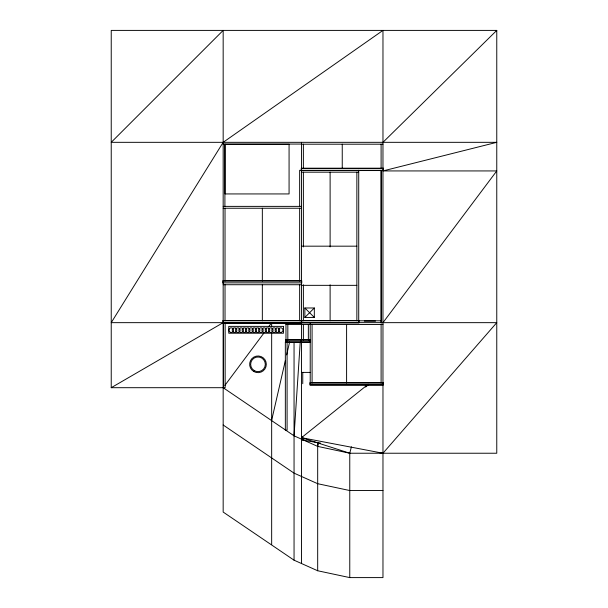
<?xml version="1.0" encoding="UTF-8"?>
<svg xmlns="http://www.w3.org/2000/svg" width="608" height="608" viewBox="0 0 608 608"><rect width="100%" height="100%" fill="white"/><g stroke="black" fill="none" stroke-linecap="round" stroke-linejoin="round"><path stroke-width="0.91" d="M294.052 435.822L223.166 387.699L111.234 387.699L111.234 30.4L496.766 30.4L496.766 453.234L349.767 453.234L317.68 446.394L294.052 435.822L300.208 342.456M301.515 439.166L301.902 436.346M271.662 420.28L285.395 360.415M286.657 354.89L289.613 341.992M379.24 452.626L382.972 453.234L496.766 322.658L111.234 322.658L223.166 142.325L382.972 30.4L382.972 577.6L349.767 577.6L349.767 453.234L351.401 446.796M317.68 446.394L318.63 442.73M224.854 385.426L263.773 333.245M268.842 326.435L271.662 322.658L271.662 326.443M382.972 322.658L496.766 170.932L382.972 170.932L496.766 142.325L111.234 142.325L223.166 30.4L223.166 512.058L294.052 560.188L317.68 570.76L349.767 577.6M304.874 317.429L314.321 307.982L304.874 307.982L304.874 317.429L314.321 317.429L314.321 307.982M382.972 142.325L496.766 30.4M302.754 437.357L302.754 440.177L304.927 438.345M365.628 387.053L368.516 384.613M349.767 453.234L301.515 437.692L368.159 384.271M111.234 387.699L223.166 322.658M223.166 144.066L301.652 144.066M301.515 144.195L382.972 144.195M301.515 168.446L382.972 168.446M382.972 170.308L299.645 170.308L299.645 206.682M301.515 172.178L358.72 172.178M223.166 206.378L301.515 206.378M223.166 208.24L301.515 208.24M301.515 246.172L356.858 246.172M223.166 280.995L301.515 280.995M223.166 282.857L301.515 282.857M223.166 284.726L301.515 284.726M301.515 285.342L356.858 285.342M223.166 320.788L381.102 320.788M364.314 321.1L375.508 321.1M223.166 322.681L301.515 322.681M223.166 323.038L301.515 323.038M285.965 324.52L382.972 324.52M285.965 340.062L310.217 340.062M310.217 341.932L285.965 341.932L285.965 322.658M301.515 372.4L310.308 372.4M310.217 382.972L382.972 382.972M382.972 384.834L310.217 384.834L310.217 322.658M382.972 490.542L349.767 490.542L317.68 483.702L294.052 473.138L223.166 425.007M302.754 440.177L320.477 443.065M301.515 437.692L382.972 453.234M304.874 307.982L314.321 317.429M381.231 170.597L381.231 323.137M381.102 144.195L381.102 168.446M381.102 170.308L381.102 322.658M381.102 324.52L381.102 382.972M358.72 170.308L358.72 322.658M356.858 172.178L356.858 320.788M346.598 324.52L346.598 382.972M342.243 144.195L342.243 168.446M330.114 172.178L330.114 246.954M330.114 284.818L330.114 320.788M317.68 442.616L317.68 570.76M312.086 324.52L312.086 382.972M308.355 324.52L308.355 340.062M303.377 144.195L303.377 168.446M303.377 172.178L303.377 246.954M303.377 284.818L303.377 320.788M303.377 324.52L303.377 340.062M302.754 372.4L302.754 383.694M301.758 283.108L301.758 280.744L222.916 280.744L222.916 283.108M301.758 320.538L301.758 322.901M301.515 142.325L301.515 563.525M301.264 320.538L301.264 322.901M301.264 339.819L301.264 342.182M299.645 208.24L299.645 280.995M299.645 284.726L299.645 320.788M294.052 342.456L294.052 560.188M287.835 324.52L287.835 340.062M287.09 341.932L287.09 430.107L285.342 430.107L285.342 341.932M271.662 333.078L271.662 544.646M262.337 208.24L262.337 280.995M262.337 284.726L262.337 320.788M225.15 322.658L225.15 387.699L223.41 387.699L223.41 322.658M225.028 208.24L225.028 280.995M225.028 284.726L225.028 320.788M224.907 144.066L224.907 206.355M229.338 328.73L228.882 330.114L229.338 331.504L230.516 332.363L231.975 332.363L233.16 331.504L233.609 330.114L233.16 328.73L231.975 327.872L230.516 327.872L229.338 328.73M232.628 328.73L232.18 330.114L232.628 331.504L233.814 332.363L235.273 332.363L236.451 331.504L236.907 330.114L236.451 328.73L235.273 327.872L233.814 327.872L232.628 328.73M235.927 328.73L235.478 330.114L235.927 331.504L237.105 332.363L238.572 332.363L239.75 331.504L240.198 330.114L239.75 328.73L238.572 327.872L237.105 327.872L235.927 328.73M239.225 328.73L238.769 330.114L239.225 331.504L240.403 332.363L241.862 332.363L243.048 331.504L243.496 330.114L243.048 328.73L241.862 327.872L240.403 327.872L239.225 328.73M242.516 328.73L242.068 330.114L242.516 331.504L243.702 332.363L245.161 332.363L246.339 331.504L246.795 330.114L246.339 328.73L245.161 327.872L243.702 327.872L242.516 328.73M245.814 328.73L245.366 330.114L245.814 331.504L246.992 332.363L248.459 332.363L249.637 331.504L250.086 330.114L249.637 328.73L248.459 327.872L246.992 327.872L245.814 328.73M249.113 328.73L248.657 330.114L249.113 331.504L250.291 332.363L251.75 332.363L252.936 331.504L253.384 330.114L252.936 328.73L251.75 327.872L250.291 327.872L249.113 328.73M252.404 328.73L251.955 330.114L252.404 331.504L253.589 332.363L255.048 332.363L256.226 331.504L256.682 330.114L256.226 328.73L255.048 327.872L253.589 327.872L252.404 328.73M255.702 328.73L255.246 330.114L255.702 331.504L256.88 332.363L258.339 332.363L259.525 331.504L259.973 330.114L259.525 328.73L258.339 327.872L256.88 327.872L255.702 328.73M258.993 328.73L258.544 330.114L258.993 331.504L260.178 332.363L261.638 332.363L262.823 331.504L263.272 330.114L262.823 328.73L261.638 327.872L260.178 327.872L258.993 328.73M262.291 328.73L261.843 330.114L262.291 331.504L263.477 332.363L264.936 332.363L266.114 331.504L266.57 330.114L266.114 328.73L264.936 327.872L263.477 327.872L262.291 328.73M265.59 328.73L265.134 330.114L265.59 331.504L266.768 332.363L268.227 332.363L269.412 331.504L269.861 330.114L269.412 328.73L268.227 327.872L266.768 327.872L265.59 328.73M268.88 328.73L268.432 330.114L268.88 331.504L270.066 332.363L271.525 332.363L272.703 331.504L273.159 330.114L272.703 328.73L271.525 327.872L270.066 327.872L268.88 328.73M272.179 328.73L271.73 330.114L272.179 331.504L273.357 332.363L274.824 332.363L276.002 331.504L276.45 330.114L276.002 328.73L274.824 327.872L273.357 327.872L272.179 328.73M275.477 328.73L275.021 330.114L275.477 331.504L276.655 332.363L278.114 332.363L279.3 331.504L279.748 330.114L279.3 328.73L278.114 327.872L276.655 327.872L275.477 328.73M278.768 328.73L278.32 330.114L278.768 331.504L279.954 332.363L281.413 332.363L282.591 331.504L283.047 330.114L282.591 328.73L281.413 327.872L279.954 327.872L278.768 328.73M289.074 144.316L225.028 144.316L225.028 193.937L289.074 193.937L289.074 144.316M383.222 168.196L301.264 168.196L301.264 170.559L383.222 170.559L383.222 168.196M358.971 320.538L222.916 320.538L222.916 322.901L358.971 322.901L358.971 320.538M283.48 326.382L228.76 326.382L228.76 333.222L283.48 333.222L283.48 326.382M310.468 339.819L285.722 339.819L285.722 342.182L310.468 342.182L310.468 339.819M383.222 382.721L309.966 382.721L309.966 385.084L383.222 385.084L383.222 382.721M254.319 370.667A7.334 7.334 0 0 0 265.324 364.314A7.334 7.334 0 0 0 254.319 357.96A7.334 7.334 0 0 0 254.319 370.667M253.817 371.534A8.33 8.33 0 0 0 266.319 364.314A8.33 8.33 0 0 0 253.817 357.101A8.33 8.33 0 0 0 253.817 371.534"/></g></svg>
